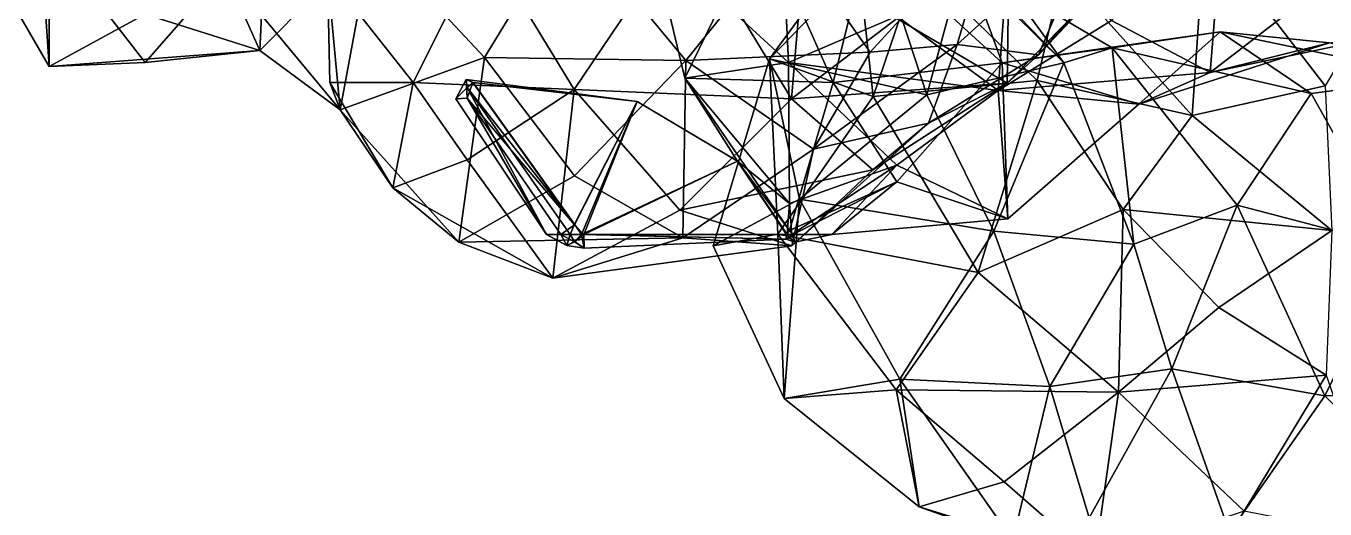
# Model space of a CAD drawing. Extents: x 290034 to 295698, y 4553723 to 4561693.
# Drawn here: x 295160.3 to 295312.7, y 4559427.1 to 4559483.7 of the extents above; entities that cross this region are included whole.
import ezdxf

# ---------------------------------------------------------------- set-up
doc = ezdxf.new("R2010")
doc.units = 0
doc.layers.add('Au_ppm_Pref_-_0_2', color=7, linetype='CONTINUOUS')

msp = doc.modelspace()

# ---------------------------------------------------------------- linework, layer by layer
at = {"layer": 'Au_ppm_Pref_-_0_2'}
for points in [[(295163.05, 4559478.99, 1870.89), (295151.54, 4559498.79, 1871.74), (295163.08, 4559498.05, 1876.29)], [(295151.54, 4559498.79, 1871.74), (295163.05, 4559478.99, 1870.89), (295161.95, 4559495.38, 1865.22)], [(295163.05, 4559478.99, 1870.89), (295163.08, 4559498.05, 1876.29), (295174.3, 4559485.13, 1874.15)], [(295279.12, 4559480.34, 1882.77), (295290.87, 4559492.85, 1888.56), (295294.69, 4559498.04, 1882.77)], [(295279.12, 4559480.34, 1882.77), (295294.69, 4559498.04, 1882.77), (295285.93, 4559496.42, 1877.31)], [(295249.65, 4559494.41, 1872.16), (295259.39, 4559480.64, 1873.53), (295273.99, 4559496.63, 1871.98)], [(295269.58, 4559481.55, 1877.57), (295273.99, 4559496.63, 1871.98), (295259.39, 4559480.64, 1873.53)], [(295268.82, 4559497.61, 1841.19), (295270.26, 4559491.13, 1845.87), (295282.11, 4559479.39, 1841.92)], [(295268.82, 4559497.61, 1841.19), (295282.11, 4559479.39, 1841.92), (295270.44, 4559491.43, 1836.36)], [(295285.93, 4559496.42, 1877.31), (295273.99, 4559496.63, 1871.98), (295269.58, 4559481.55, 1877.57)], [(295299.28, 4559478.27, 1818.04), (295300.78, 4559497.26, 1812.05), (295287.7, 4559484.38, 1813.92)], [(295299.28, 4559478.27, 1818.04), (295315.98, 4559491.13, 1814.72), (295300.78, 4559497.26, 1812.05)], [(295188.47, 4559495.61, 1866.27), (295161.95, 4559495.38, 1865.22), (295174.3, 4559479.43, 1865.73)], [(295163.05, 4559478.99, 1870.89), (295174.3, 4559479.43, 1865.73), (295161.95, 4559495.38, 1865.22)], [(295187.77, 4559480.85, 1872.55), (295188.47, 4559495.61, 1866.27), (295174.3, 4559479.43, 1865.73)], [(295187.77, 4559480.85, 1872.55), (295200.93, 4559494.15, 1870.46), (295188.47, 4559495.61, 1866.27)], [(295214.13, 4559480.02, 1872.82), (295224.01, 4559496.24, 1871.5), (295200.93, 4559494.15, 1870.46)], [(295214.05, 4559493.68, 1888.43), (295237.7, 4559495.66, 1889.83), (295224.66, 4559476.27, 1888.93)], [(295214.13, 4559480.02, 1872.82), (295237.75, 4559479.68, 1873.19), (295224.01, 4559496.24, 1871.5)], [(295249.65, 4559494.41, 1872.16), (295224.01, 4559496.24, 1871.5), (295237.75, 4559479.68, 1873.19)], [(295250.13, 4559475.19, 1890.66), (295224.66, 4559476.27, 1888.93), (295237.7, 4559495.66, 1889.83)], [(295233.65, 4559494.3, 1817.44), (295246.64, 4559496.06, 1824.46), (295237.64, 4559477.62, 1823.28)], [(295249.8, 4559479.46, 1817.27), (295249.04, 4559495.08, 1811.01), (295233.65, 4559494.3, 1817.44)], [(295246.64, 4559496.06, 1824.46), (295255.04, 4559477.1, 1826.89), (295237.64, 4559477.62, 1823.28)], [(295251.83, 4559495.19, 1893.19), (295250.13, 4559475.19, 1890.66), (295237.7, 4559495.66, 1889.83)], [(295259.19, 4559493.74, 1829.84), (295255.04, 4559477.1, 1826.89), (295246.64, 4559496.06, 1824.46)], [(295266.03, 4559475.66, 1847.95), (295259.36, 4559495.96, 1852.34), (295247.55, 4559479.88, 1852.93)], [(295258.05, 4559490.71, 1859.01), (295247.55, 4559479.88, 1852.93), (295259.36, 4559495.96, 1852.34)], [(295262.5, 4559484.88, 1814.09), (295249.04, 4559495.08, 1811.01), (295249.8, 4559479.46, 1817.27)], [(295262.5, 4559484.6, 1892.14), (295250.13, 4559475.19, 1890.66), (295251.83, 4559495.19, 1893.19)], [(295270.26, 4559491.13, 1845.87), (295259.36, 4559495.96, 1852.34), (295266.03, 4559475.66, 1847.95)], [(295275.72, 4559495.91, 1893.69), (295275.43, 4559477.04, 1888.91), (295262.5, 4559484.6, 1892.14)], [(295279.12, 4559480.34, 1882.77), (295285.93, 4559496.42, 1877.31), (295269.58, 4559481.55, 1877.57)], [(295275.72, 4559495.91, 1893.69), (295290.87, 4559492.85, 1888.56), (295275.43, 4559477.04, 1888.91)], [(295298.65, 4559495.02, 1871.56), (295297.17, 4559473.25, 1867.7), (295281.99, 4559490.12, 1865.72)], [(295298.65, 4559495.02, 1871.56), (295312.76, 4559476.72, 1871.07), (295297.17, 4559473.25, 1867.7)], [(295298.65, 4559495.02, 1871.56), (295323.77, 4559495.38, 1873.44), (295312.76, 4559476.72, 1871.07)], [(295197.19, 4559473.88, 1876.93), (295200.93, 4559494.15, 1870.46), (295187.77, 4559480.85, 1872.55)], [(295214.05, 4559493.68, 1888.43), (295205.75, 4559477.1, 1885.76), (295195.71, 4559489.83, 1884.28)], [(295200.93, 4559494.15, 1870.46), (295197.19, 4559473.88, 1876.93), (295214.13, 4559480.02, 1872.82)], [(295214.05, 4559493.68, 1888.43), (295224.66, 4559476.27, 1888.93), (295205.75, 4559477.1, 1885.76)], [(295233.65, 4559494.3, 1817.44), (295237.64, 4559477.62, 1823.28), (295249.8, 4559479.46, 1817.27)], [(295249.65, 4559494.41, 1872.16), (295237.75, 4559479.68, 1873.19), (295259.39, 4559480.64, 1873.53)], [(295274.86, 4559479.4, 1828.87), (295255.04, 4559477.1, 1826.89), (295259.19, 4559493.74, 1829.84)], [(295274.86, 4559479.4, 1828.87), (295259.19, 4559493.74, 1829.84), (295270.44, 4559491.43, 1836.36)], [(295275.72, 4559494.62, 1811.26), (295262.5, 4559484.88, 1814.09), (295274.4, 4559476.18, 1817.63)], [(295287.7, 4559484.38, 1813.92), (295275.72, 4559494.62, 1811.26), (295274.4, 4559476.18, 1817.63)], [(295279.12, 4559480.34, 1882.77), (295275.43, 4559477.04, 1888.91), (295290.87, 4559492.85, 1888.56)], [(295258.05, 4559490.71, 1859.01), (295259.73, 4559475.45, 1860.85), (295247.55, 4559479.88, 1852.93)], [(295264.97, 4559490.89, 1862.44), (295259.73, 4559475.45, 1860.85), (295258.05, 4559490.71, 1859.01)], [(295264.97, 4559490.89, 1862.44), (295278.96, 4559477.35, 1863.3), (295259.73, 4559475.45, 1860.85)], [(295264.97, 4559490.89, 1862.44), (295281.99, 4559490.12, 1865.72), (295278.96, 4559477.35, 1863.3)], [(295266.03, 4559475.66, 1847.95), (295282.11, 4559479.39, 1841.92), (295270.26, 4559491.13, 1845.87)], [(295274.86, 4559479.4, 1828.87), (295270.44, 4559491.43, 1836.36), (295287.77, 4559481.15, 1835.53)], [(295287.77, 4559481.15, 1835.53), (295270.44, 4559491.43, 1836.36), (295282.11, 4559479.39, 1841.92)], [(295299.28, 4559478.27, 1818.04), (295323.51, 4559483.35, 1818.58), (295315.98, 4559491.13, 1814.72)], [(295187.77, 4559480.85, 1872.55), (295174.3, 4559485.13, 1874.15), (295183.53, 4559490.33, 1878.4)], [(295187.77, 4559480.85, 1872.55), (295183.53, 4559490.33, 1878.4), (295197.19, 4559473.88, 1876.93)], [(295197.19, 4559473.88, 1876.93), (295183.53, 4559490.33, 1878.4), (295195.71, 4559489.83, 1884.28)], [(295197.19, 4559473.88, 1876.93), (295195.71, 4559489.83, 1884.28), (295195.97, 4559477.1, 1882.77)], [(295205.75, 4559477.1, 1885.76), (295195.97, 4559477.1, 1882.77), (295195.71, 4559489.83, 1884.28)], [(295297.17, 4559473.25, 1867.7), (295278.96, 4559477.35, 1863.3), (295281.99, 4559490.12, 1865.72)], [(295187.77, 4559480.85, 1872.55), (295163.05, 4559478.99, 1870.89), (295174.3, 4559485.13, 1874.15)], [(295262.5, 4559484.88, 1814.09), (295249.8, 4559479.46, 1817.27), (295274.4, 4559476.18, 1817.63)], [(295275.43, 4559477.04, 1888.91), (295250.13, 4559475.19, 1890.66), (295262.5, 4559484.6, 1892.14)], [(295299.28, 4559478.27, 1818.04), (295287.7, 4559484.38, 1813.92), (295274.4, 4559476.18, 1817.63)], [(295274.86, 4559479.4, 1828.87), (295287.77, 4559481.15, 1835.53), (295300.43, 4559483.06, 1829.28)], [(295274.86, 4559479.4, 1828.87), (295300.43, 4559483.06, 1829.28), (295290.88, 4559474.57, 1823.73)], [(295287.77, 4559481.15, 1835.53), (295311.11, 4559475.83, 1834.34), (295300.43, 4559483.06, 1829.28)], [(295313.25, 4559481.74, 1823.41), (295290.88, 4559474.57, 1823.73), (295300.43, 4559483.06, 1829.28)], [(295323.51, 4559483.35, 1818.58), (295299.28, 4559478.27, 1818.04), (295313.25, 4559481.74, 1823.41)], [(295313.25, 4559481.74, 1823.41), (295300.43, 4559483.06, 1829.28), (295325.83, 4559477.71, 1829.53)], [(295325.83, 4559477.71, 1829.53), (295300.43, 4559483.06, 1829.28), (295311.11, 4559475.83, 1834.34)], [(295252.72, 4559469.29, 1875.56), (295266.21, 4559472.33, 1880.98), (295269.58, 4559481.55, 1877.57)], [(295269.58, 4559481.55, 1877.57), (295259.39, 4559480.64, 1873.53), (295252.72, 4559469.29, 1875.56)], [(295279.12, 4559480.34, 1882.77), (295269.58, 4559481.55, 1877.57), (295266.21, 4559472.33, 1880.98)], [(295299.28, 4559478.27, 1818.04), (295290.88, 4559474.57, 1823.73), (295313.25, 4559481.74, 1823.41)], [(295187.77, 4559480.85, 1872.55), (295174.3, 4559479.43, 1865.73), (295163.05, 4559478.99, 1870.89)], [(295211.13, 4559458.39, 1876.72), (295214.13, 4559480.02, 1872.82), (295197.19, 4559473.88, 1876.93)], [(295214.13, 4559480.02, 1872.82), (295211.13, 4559458.39, 1876.72), (295224.7, 4559466.15, 1873.18)], [(295214.13, 4559480.02, 1872.82), (295224.7, 4559466.15, 1873.18), (295237.75, 4559479.68, 1873.19)], [(295259.39, 4559480.64, 1873.53), (295237.75, 4559479.68, 1873.19), (295252.72, 4559469.29, 1875.56)], [(295247.55, 4559479.88, 1852.93), (295248.56, 4559459.33, 1859.47), (295240.94, 4559457.95, 1853.67)], [(295240.94, 4559457.95, 1853.67), (295251.07, 4559463.41, 1849.06), (295247.55, 4559479.88, 1852.93)], [(295266.03, 4559475.66, 1847.95), (295247.55, 4559479.88, 1852.93), (295251.07, 4559463.41, 1849.06)], [(295259.73, 4559475.45, 1860.85), (295248.56, 4559459.33, 1859.47), (295247.55, 4559479.88, 1852.93)], [(295279.12, 4559480.34, 1882.77), (295266.21, 4559472.33, 1880.98), (295275.43, 4559477.04, 1888.91)], [(295282.11, 4559479.39, 1841.92), (295290.3, 4559458.14, 1841.82), (295287.77, 4559481.15, 1835.53)], [(295290.3, 4559458.14, 1841.82), (295302.43, 4559462.72, 1837.4), (295287.77, 4559481.15, 1835.53)], [(295287.77, 4559481.15, 1835.53), (295302.43, 4559462.72, 1837.4), (295311.11, 4559475.83, 1834.34)], [(295237.75, 4559479.68, 1873.19), (295224.7, 4559466.15, 1873.18), (295237.38, 4559458.88, 1876.74)], [(295252.72, 4559469.29, 1875.56), (295237.75, 4559479.68, 1873.19), (295237.38, 4559458.88, 1876.74)], [(295237.64, 4559477.62, 1823.28), (295249.9, 4559462.93, 1822.16), (295249.8, 4559479.46, 1817.27)], [(295262.5, 4559467.41, 1820.15), (295249.8, 4559479.46, 1817.27), (295249.9, 4559462.93, 1822.16)], [(295249.8, 4559479.46, 1817.27), (295262.5, 4559467.41, 1820.15), (295274.4, 4559476.18, 1817.63)], [(295274.86, 4559479.4, 1828.87), (295262.5, 4559465.47, 1827.25), (295255.04, 4559477.1, 1826.89)], [(295274.86, 4559479.4, 1828.87), (295275.51, 4559461.1, 1823.37), (295262.5, 4559465.47, 1827.25)], [(295266.03, 4559475.66, 1847.95), (295273.87, 4559459.67, 1846), (295282.11, 4559479.39, 1841.92)], [(295282.11, 4559479.39, 1841.92), (295273.87, 4559459.67, 1846), (295290.3, 4559458.14, 1841.82)], [(295299.28, 4559478.27, 1818.04), (295274.4, 4559476.18, 1817.63), (295290.88, 4559474.57, 1823.73)], [(295274.86, 4559479.4, 1828.87), (295290.88, 4559474.57, 1823.73), (295275.51, 4559461.1, 1823.37)], [(295203.39, 4559464.77, 1882.77), (295197.19, 4559473.88, 1876.93), (295195.97, 4559477.1, 1882.77)], [(295203.39, 4559464.77, 1882.77), (295195.97, 4559477.1, 1882.77), (295205.75, 4559477.1, 1885.76)], [(295212.1, 4559468.03, 1885.79), (295203.39, 4559464.77, 1882.77), (295205.75, 4559477.1, 1885.76)], [(295212.1, 4559468.03, 1885.79), (295205.75, 4559477.1, 1885.76), (295224.66, 4559476.27, 1888.93)], [(295210.75, 4559475.18, 1823.37), (295211.97, 4559477.47, 1823.35), (295212.1, 4559475.25, 1823.99)], [(295210.75, 4559475.18, 1823.37), (295212.1, 4559476.52, 1823.18), (295211.97, 4559477.47, 1823.35)], [(295212.74, 4559477.1, 1823.68), (295212.1, 4559475.25, 1823.99), (295211.97, 4559477.47, 1823.35)], [(295212.74, 4559477.1, 1823.68), (295211.97, 4559477.47, 1823.35), (295232.03, 4559474.88, 1823.37)], [(295212.8, 4559477.1, 1823.04), (295211.97, 4559477.47, 1823.35), (295212.1, 4559476.52, 1823.18)], [(295212.8, 4559477.1, 1823.04), (295232.03, 4559474.88, 1823.37), (295211.97, 4559477.47, 1823.35)], [(295224.7, 4559460.4, 1823.75), (295212.1, 4559475.25, 1823.99), (295212.74, 4559477.1, 1823.68)], [(295224.7, 4559460.5, 1822.96), (295212.8, 4559477.1, 1823.04), (295212.1, 4559476.52, 1823.18)], [(295224.7, 4559460.4, 1823.75), (295212.74, 4559477.1, 1823.68), (295232.03, 4559474.88, 1823.37)], [(295212.8, 4559477.1, 1823.04), (295224.7, 4559460.5, 1822.96), (295232.03, 4559474.88, 1823.37)], [(295249.9, 4559459.74, 1823.53), (295243.82, 4559467.87, 1823.37), (295237.64, 4559477.62, 1823.28)], [(295249.9, 4559459.74, 1823.53), (295237.64, 4559477.62, 1823.28), (295255.04, 4559477.1, 1826.89)], [(295237.64, 4559477.62, 1823.28), (295243.82, 4559467.87, 1823.37), (295249.9, 4559462.93, 1822.16)], [(295249.9, 4559459.74, 1823.53), (295255.04, 4559477.1, 1826.89), (295262.5, 4559465.47, 1827.25)], [(295250.13, 4559475.19, 1890.66), (295275.43, 4559477.04, 1888.91), (295259.7, 4559466.88, 1887.49)], [(295266.21, 4559472.33, 1880.98), (295259.7, 4559466.88, 1887.49), (295275.43, 4559477.04, 1888.91)], [(295278.96, 4559477.35, 1863.3), (295272.03, 4559454.82, 1861.94), (295259.73, 4559475.45, 1860.85)], [(295278.96, 4559477.35, 1863.3), (295289.04, 4559462.21, 1863.58), (295272.03, 4559454.82, 1861.94)], [(295297.17, 4559473.25, 1867.7), (295289.04, 4559462.21, 1863.58), (295278.96, 4559477.35, 1863.3)], [(295297.17, 4559473.25, 1867.7), (295312.76, 4559476.72, 1871.07), (295313.53, 4559459.75, 1865.06)], [(295325.83, 4559477.71, 1829.53), (295311.11, 4559475.83, 1834.34), (295321.26, 4559457.81, 1834.28)], [(295212.1, 4559476.52, 1823.18), (295210.75, 4559475.18, 1823.37), (295221.39, 4559459.28, 1823.37)], [(295212.1, 4559475.25, 1823.99), (295221.39, 4559459.28, 1823.37), (295210.75, 4559475.18, 1823.37)], [(295224.7, 4559460.5, 1822.96), (295212.1, 4559476.52, 1823.18), (295224.19, 4559459.28, 1823.13)], [(295212.1, 4559476.52, 1823.18), (295221.39, 4559459.28, 1823.37), (295224.19, 4559459.28, 1823.13)], [(295224.66, 4559476.27, 1888.93), (295222.14, 4559454.16, 1882.98), (295212.1, 4559468.03, 1885.79)], [(295224.7, 4559460.4, 1823.75), (295223.1, 4559459.28, 1824.13), (295212.1, 4559475.25, 1823.99)], [(295212.1, 4559475.25, 1823.99), (295223.1, 4559459.28, 1824.13), (295221.39, 4559459.28, 1823.37)], [(295222.14, 4559454.16, 1882.98), (295224.66, 4559476.27, 1888.93), (295237.04, 4559462.14, 1887.63)], [(295250.13, 4559475.19, 1890.66), (295237.04, 4559462.14, 1887.63), (295224.66, 4559476.27, 1888.93)], [(295259.7, 4559466.88, 1887.49), (295237.04, 4559462.14, 1887.63), (295250.13, 4559475.19, 1890.66)], [(295259.73, 4559475.45, 1860.85), (295272.03, 4559454.82, 1861.94), (295248.56, 4559459.33, 1859.47)], [(295266.03, 4559475.66, 1847.95), (295251.07, 4559463.41, 1849.06), (295273.87, 4559459.67, 1846)], [(295262.5, 4559467.41, 1820.15), (295275.51, 4559461.1, 1823.37), (295274.4, 4559476.18, 1817.63)], [(295275.51, 4559461.1, 1823.37), (295290.88, 4559474.57, 1823.73), (295274.4, 4559476.18, 1817.63)], [(295311.11, 4559475.83, 1834.34), (295302.43, 4559462.72, 1837.4), (295321.26, 4559457.81, 1834.28)], [(295211.13, 4559458.39, 1876.72), (295197.19, 4559473.88, 1876.93), (295203.39, 4559464.77, 1882.77)], [(295224.7, 4559460.4, 1823.75), (295232.03, 4559474.88, 1823.37), (295225.8, 4559459.28, 1823.89)], [(295224.7, 4559460.5, 1822.96), (295225.52, 4559459.28, 1822.99), (295232.03, 4559474.88, 1823.37)], [(295243.82, 4559467.87, 1823.37), (295232.03, 4559474.88, 1823.37), (295225.52, 4559459.28, 1822.99)], [(295243.82, 4559467.87, 1823.37), (295225.8, 4559459.28, 1823.89), (295232.03, 4559474.88, 1823.37)], [(295259.7, 4559466.88, 1887.49), (295266.21, 4559472.33, 1880.98), (295250.17, 4559457.97, 1883.06)], [(295266.21, 4559472.33, 1880.98), (295252.72, 4559469.29, 1875.56), (295250.17, 4559457.97, 1883.06)], [(295289.04, 4559462.21, 1863.58), (295297.17, 4559473.25, 1867.7), (295313.53, 4559459.75, 1865.06)], [(295250.17, 4559457.97, 1883.06), (295252.72, 4559469.29, 1875.56), (295237.38, 4559458.88, 1876.74)], [(295212.1, 4559468.03, 1885.79), (295222.14, 4559454.16, 1882.98), (295203.39, 4559464.77, 1882.77)], [(295243.82, 4559467.87, 1823.37), (295225.52, 4559459.28, 1822.99), (295249.63, 4559459.28, 1823.25)], [(295243.82, 4559467.87, 1823.37), (295249.54, 4559459.28, 1823.54), (295225.8, 4559459.28, 1823.89)], [(295249.9, 4559459.74, 1823.53), (295249.54, 4559459.28, 1823.54), (295243.82, 4559467.87, 1823.37)], [(295243.82, 4559467.87, 1823.37), (295249.63, 4559459.28, 1823.25), (295249.9, 4559462.93, 1822.16)], [(295224.7, 4559466.15, 1873.18), (295211.13, 4559458.39, 1876.72), (295237.38, 4559458.88, 1876.74)], [(295259.7, 4559466.88, 1887.49), (295250.17, 4559457.97, 1883.06), (295237.04, 4559462.14, 1887.63)], [(295262.5, 4559467.41, 1820.15), (295249.9, 4559462.93, 1822.16), (295250.17, 4559459.28, 1823.25)], [(295262.5, 4559467.41, 1820.15), (295250.17, 4559459.28, 1823.25), (295254.87, 4559459.28, 1823.37)], [(295262.5, 4559467.41, 1820.15), (295254.87, 4559459.28, 1823.37), (295275.51, 4559461.1, 1823.37)], [(295211.13, 4559458.39, 1876.72), (295203.39, 4559464.77, 1882.77), (295222.14, 4559454.16, 1882.98)], [(295249.9, 4559459.74, 1823.53), (295262.5, 4559465.47, 1827.25), (295250.32, 4559459.28, 1823.57)], [(295262.5, 4559465.47, 1827.25), (295254.87, 4559459.28, 1823.37), (295250.32, 4559459.28, 1823.57)], [(295262.5, 4559465.47, 1827.25), (295275.51, 4559461.1, 1823.37), (295254.87, 4559459.28, 1823.37)], [(295249.29, 4559440.05, 1852.77), (295251.07, 4559463.41, 1849.06), (295240.94, 4559457.95, 1853.67)], [(295251.07, 4559463.41, 1849.06), (295249.29, 4559440.05, 1852.77), (295262.84, 4559442.31, 1847.59)], [(295273.87, 4559459.67, 1846), (295251.07, 4559463.41, 1849.06), (295262.84, 4559442.31, 1847.59)], [(295222.14, 4559454.16, 1882.98), (295237.04, 4559462.14, 1887.63), (295250.17, 4559457.97, 1883.06)], [(295249.9, 4559462.93, 1822.16), (295249.63, 4559459.28, 1823.25), (295250.17, 4559459.28, 1823.25)], [(295272.03, 4559454.82, 1861.94), (295289.04, 4559462.21, 1863.58), (295288.52, 4559440.78, 1859.46)], [(295289.04, 4559462.21, 1863.58), (295300.3, 4559450.74, 1861.85), (295288.52, 4559440.78, 1859.46)], [(295289.04, 4559462.21, 1863.58), (295313.53, 4559459.75, 1865.06), (295300.3, 4559450.74, 1861.85)], [(295290.3, 4559458.14, 1841.82), (295294.76, 4559443.55, 1839.54), (295302.43, 4559462.72, 1837.4)], [(295312.72, 4559440.37, 1835.47), (295302.43, 4559462.72, 1837.4), (295294.76, 4559443.55, 1839.54)], [(295312.72, 4559440.37, 1835.47), (295321.26, 4559457.81, 1834.28), (295302.43, 4559462.72, 1837.4)], [(295224.7, 4559460.4, 1823.75), (295225.8, 4559459.28, 1823.89), (295223.1, 4559459.28, 1824.13)], [(295224.7, 4559460.5, 1822.96), (295224.19, 4559459.28, 1823.13), (295225.52, 4559459.28, 1822.99)], [(295237.38, 4559458.88, 1876.74), (295211.13, 4559458.39, 1876.72), (295222.14, 4559454.16, 1882.98)], [(295223.79, 4559457.99, 1823.37), (295221.39, 4559459.28, 1823.37), (295223.1, 4559459.28, 1824.13)], [(295221.39, 4559459.28, 1823.37), (295223.79, 4559457.99, 1823.37), (295224.19, 4559459.28, 1823.13)], [(295250.17, 4559457.97, 1883.06), (295237.38, 4559458.88, 1876.74), (295222.14, 4559454.16, 1882.98)], [(295225.8, 4559459.28, 1823.89), (295224.7, 4559458.44, 1823.65), (295223.1, 4559459.28, 1824.13)], [(295223.79, 4559457.99, 1823.37), (295223.1, 4559459.28, 1824.13), (295224.7, 4559458.44, 1823.65)], [(295223.79, 4559457.99, 1823.37), (295224.7, 4559458.47, 1823.1), (295224.19, 4559459.28, 1823.13)], [(295223.79, 4559457.99, 1823.37), (295225.83, 4559457.68, 1823.37), (295224.7, 4559458.47, 1823.1)], [(295225.83, 4559457.68, 1823.37), (295223.79, 4559457.99, 1823.37), (295224.7, 4559458.44, 1823.65)], [(295225.52, 4559459.28, 1822.99), (295224.19, 4559459.28, 1823.13), (295224.7, 4559458.47, 1823.1)], [(295225.8, 4559459.28, 1823.89), (295225.83, 4559457.68, 1823.37), (295224.7, 4559458.44, 1823.65)], [(295225.83, 4559457.68, 1823.37), (295225.52, 4559459.28, 1822.99), (295224.7, 4559458.47, 1823.1)], [(295249.53, 4559458.75, 1823.37), (295249.63, 4559459.28, 1823.25), (295225.52, 4559459.28, 1822.99)], [(295249.53, 4559458.75, 1823.37), (295225.52, 4559459.28, 1822.99), (295225.83, 4559457.68, 1823.37)], [(295249.53, 4559458.75, 1823.37), (295225.83, 4559457.68, 1823.37), (295225.8, 4559459.28, 1823.89)], [(295249.53, 4559458.75, 1823.37), (295225.8, 4559459.28, 1823.89), (295249.54, 4559459.28, 1823.54)], [(295240.94, 4559457.95, 1853.67), (295248.56, 4559459.33, 1859.47), (295249.29, 4559440.05, 1852.77)], [(295272.03, 4559454.82, 1861.94), (295262.41, 4559441.08, 1859.01), (295248.56, 4559459.33, 1859.47)], [(295248.56, 4559459.33, 1859.47), (295262.41, 4559441.08, 1859.01), (295249.29, 4559440.05, 1852.77)], [(295249.53, 4559458.75, 1823.37), (295249.54, 4559459.28, 1823.54), (295249.9, 4559458.88, 1823.51)], [(295249.53, 4559458.75, 1823.37), (295249.9, 4559459, 1823.28), (295249.63, 4559459.28, 1823.25)], [(295249.53, 4559458.75, 1823.37), (295250.52, 4559458.4, 1823.37), (295249.9, 4559459, 1823.28)], [(295250.52, 4559458.4, 1823.37), (295249.53, 4559458.75, 1823.37), (295249.9, 4559458.88, 1823.51)], [(295249.9, 4559459.74, 1823.53), (295250.32, 4559459.28, 1823.57), (295249.54, 4559459.28, 1823.54)], [(295249.9, 4559458.88, 1823.51), (295249.54, 4559459.28, 1823.54), (295250.32, 4559459.28, 1823.57)], [(295250.17, 4559459.28, 1823.25), (295249.63, 4559459.28, 1823.25), (295249.9, 4559459, 1823.28)], [(295250.52, 4559458.4, 1823.37), (295249.9, 4559458.88, 1823.51), (295250.32, 4559459.28, 1823.57)], [(295250.52, 4559458.4, 1823.37), (295250.17, 4559459.28, 1823.25), (295249.9, 4559459, 1823.28)], [(295254.87, 4559459.28, 1823.37), (295250.17, 4559459.28, 1823.25), (295250.52, 4559458.4, 1823.37)], [(295254.87, 4559459.28, 1823.37), (295250.52, 4559458.4, 1823.37), (295250.32, 4559459.28, 1823.57)], [(295280.44, 4559441.46, 1843.71), (295273.87, 4559459.67, 1846), (295262.84, 4559442.31, 1847.59)], [(295290.3, 4559458.14, 1841.82), (295273.87, 4559459.67, 1846), (295280.44, 4559441.46, 1843.71)], [(295312.87, 4559442.79, 1857.92), (295300.3, 4559450.74, 1861.85), (295313.53, 4559459.75, 1865.06)], [(295280.44, 4559441.46, 1843.71), (295294.76, 4559443.55, 1839.54), (295290.3, 4559458.14, 1841.82)], [(295312.72, 4559440.37, 1835.47), (295339.22, 4559441.54, 1833.95), (295321.26, 4559457.81, 1834.28)], [(295272.03, 4559454.82, 1861.94), (295288.52, 4559440.78, 1859.46), (295262.41, 4559441.08, 1859.01)], [(295312.87, 4559442.79, 1857.92), (295288.52, 4559440.78, 1859.46), (295300.3, 4559450.74, 1861.85)], [(295294.76, 4559443.55, 1839.54), (295280.44, 4559441.46, 1843.71), (295285.07, 4559426.07, 1840.75)], [(295301.55, 4559424.33, 1835.11), (295294.76, 4559443.55, 1839.54), (295285.07, 4559426.07, 1840.75)], [(295312.72, 4559440.37, 1835.47), (295294.76, 4559443.55, 1839.54), (295301.55, 4559424.33, 1835.11)], [(295262.84, 4559442.31, 1847.59), (295249.29, 4559440.05, 1852.77), (295265.11, 4559427.34, 1853.07)], [(295262.84, 4559442.31, 1847.59), (295265.11, 4559427.34, 1853.07), (295276.11, 4559423.44, 1846.97)], [(295262.84, 4559442.31, 1847.59), (295276.11, 4559423.44, 1846.97), (295280.44, 4559441.46, 1843.71)], [(295303.27, 4559426.86, 1856.54), (295288.52, 4559440.78, 1859.46), (295312.87, 4559442.79, 1857.92)], [(295312.87, 4559442.79, 1857.92), (295319.61, 4559423.64, 1856.24), (295303.27, 4559426.86, 1856.54)], [(295262.41, 4559441.08, 1859.01), (295265.11, 4559427.34, 1853.07), (295249.29, 4559440.05, 1852.77)], [(295265.11, 4559427.34, 1853.07), (295262.41, 4559441.08, 1859.01), (295275.1, 4559430.29, 1856.79)], [(295262.41, 4559441.08, 1859.01), (295288.52, 4559440.78, 1859.46), (295275.1, 4559430.29, 1856.79)], [(295288.52, 4559440.78, 1859.46), (295285.68, 4559421.02, 1853.15), (295275.1, 4559430.29, 1856.79)], [(295285.07, 4559426.07, 1840.75), (295280.44, 4559441.46, 1843.71), (295276.11, 4559423.44, 1846.97)], [(295288.52, 4559440.78, 1859.46), (295303.27, 4559426.86, 1856.54), (295285.68, 4559421.02, 1853.15)], [(295312.72, 4559440.37, 1835.47), (295301.55, 4559424.33, 1835.11), (295326.97, 4559426.13, 1836.16)], [(295312.72, 4559440.37, 1835.47), (295326.97, 4559426.13, 1836.16), (295339.22, 4559441.54, 1833.95)], [(295265.11, 4559427.34, 1853.07), (295275.1, 4559430.29, 1856.79), (295285.68, 4559421.02, 1853.15)], [(295276.11, 4559423.44, 1846.97), (295265.11, 4559427.34, 1853.07), (295285.68, 4559421.02, 1853.15)]]:
    msp.add_3dface(points, dxfattribs=at)

doc.saveas('drawing.dxf')
